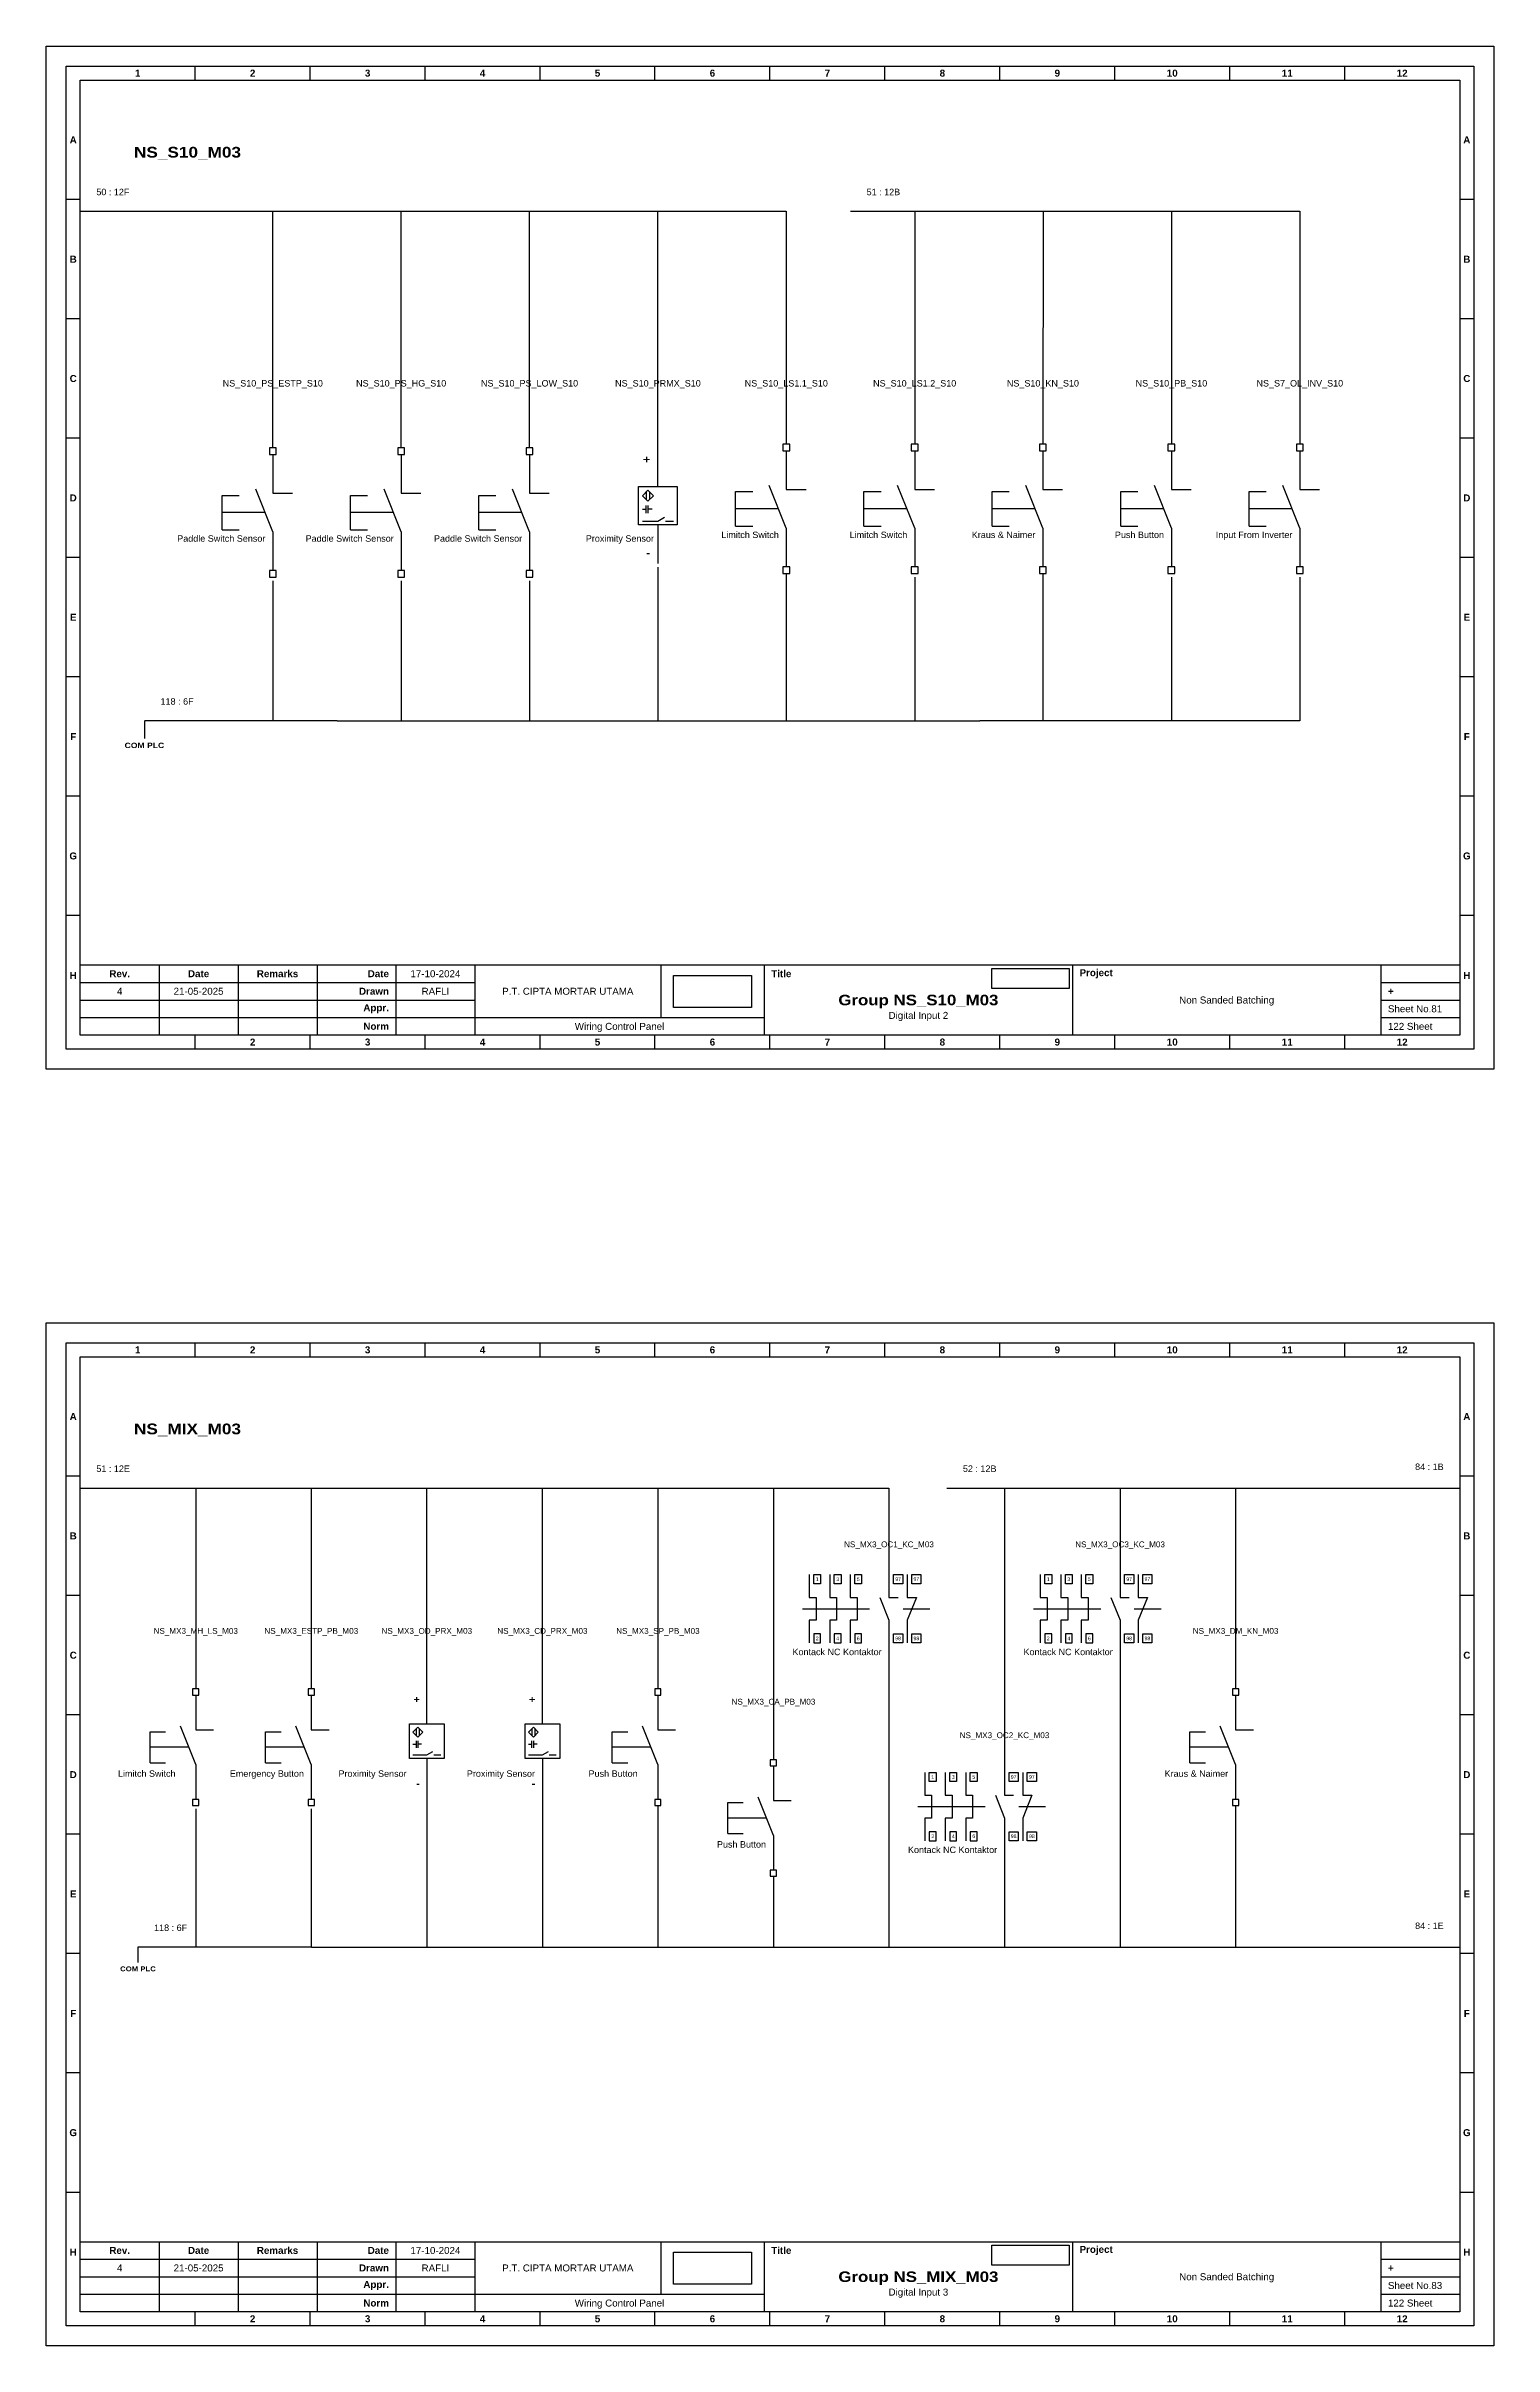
# Model space of a CAD drawing. Header units: centimetres. Extents: x 960 to 2473, y 652 to 2370.
# Drawn here: x 1581.5 to 1850.9, y 1602.8 to 2030.8 of the extents above; entities that cross this region are included whole.
import ezdxf
from ezdxf.enums import TextEntityAlignment as Align

# ---------------------------------------------------------------- set-up
doc = ezdxf.new("R2010")
doc.units = ezdxf.units.CM
doc.header["$MEASUREMENT"] = 0
doc.linetypes.add('HIDDEN', pattern=[0.375, 0.25, -0.125])
doc.styles.add('Bold', font='ariblk.ttf', dxfattribs={"height": 25.4})
doc.styles.get("Standard").update_dxf_attribs({"font": 'arial.ttf'})
picture_1 = doc.add_image_def('image1.png', size_in_pixel=(2048, 847))
picture_2 = doc.add_image_def('image2.png', size_in_pixel=(2092, 542))

# ---------------------------------------------------------------- blocks, each defined once
blk = doc.blocks.new('KOP MU PROJECT')
at = {"color": 6, "ltscale": 50}
for p, q in [((27.74, 184.05), (27.74, 186.66)), ((49.13, 184.05), (49.13, 186.66)), ((70.51, 184.05), (70.51, 186.66)), ((91.89, 184.05), (91.89, 186.66)), ((113.27, 184.05), (113.27, 186.66)), ((134.66, 184.05), (134.66, 186.66)), ((156.04, 184.05), (156.04, 186.66)), ((177.42, 184.05), (177.42, 186.66)), ((198.8, 184.05), (198.8, 186.66)), ((220.19, 184.05), (220.19, 186.66)), ((241.57, 184.05), (241.57, 186.66)), ((6.36, 161.84), (3.75, 161.84)), ((265.59, 161.84), (262.98, 161.84)), ((6.36, 139.63), (3.75, 139.63)), ((265.59, 139.63), (262.98, 139.63)), ((6.36, 117.42), (3.75, 117.42)), ((265.59, 117.42), (262.98, 117.42)), ((6.36, 95.22), (3.75, 95.22)), ((265.59, 95.22), (262.98, 95.22)), ((6.36, 73.01), (3.75, 73.01)), ((265.59, 73.01), (262.98, 73.01)), ((6.36, 50.8), (3.75, 50.8)), ((265.59, 50.8), (262.98, 50.8)), ((6.36, 28.59), (3.75, 28.59)), ((265.59, 28.59), (262.98, 28.59)), ((27.74, 3.75), (27.74, 6.36)), ((49.13, 3.75), (49.13, 6.36)), ((70.51, 3.75), (70.51, 6.36)), ((91.89, 3.75), (91.89, 6.36)), ((113.27, 3.75), (113.27, 6.36)), ((134.66, 3.75), (134.66, 6.36)), ((156.04, 3.75), (156.04, 6.36)), ((177.42, 3.75), (177.42, 6.36)), ((198.8, 3.75), (198.8, 6.36)), ((220.19, 3.75), (220.19, 6.36)), ((241.57, 3.75), (241.57, 6.36))]:
    blk.add_line(p, q, dxfattribs=at)
at = {"ltscale": 50}
for p, q in [((6.36, 19.41), (262.98, 19.41)), ((21.04, 19.41), (21.04, 6.36)), ((35.72, 19.41), (35.72, 6.36)), ((50.41, 19.41), (50.41, 6.36)), ((65.09, 19.41), (65.09, 6.36)), ((79.77, 19.41), (79.77, 6.36)), ((114.35, 19.41), (114.35, 9.62)), ((133.6, 19.41), (133.6, 6.36)), ((190.95, 19.41), (190.95, 6.36)), ((248.3, 19.41), (248.3, 6.36)), ((6.36, 16.15), (79.77, 16.15)), ((6.36, 12.89), (79.77, 12.89)), ((248.3, 16.15), (262.98, 16.15)), ((248.3, 12.89), (262.98, 12.89)), ((6.36, 9.62), (133.6, 9.62)), ((248.3, 9.62), (262.98, 9.62))]:
    blk.add_line(p, q, dxfattribs=at)
at = {"color": 1, "ltscale": 50}
blk.add_lwpolyline([(269.34, 0), (0, 0), (0, 190.41), (269.34, 190.41)], close=True, dxfattribs=at)
at = {"color": 6, "ltscale": 50}
for points in [[(265.59, 3.75), (3.75, 3.75), (3.75, 186.66), (265.59, 186.66)], [(262.98, 6.36), (6.36, 6.36), (6.36, 184.05), (262.98, 184.05)]]:
    blk.add_lwpolyline(points, close=True, dxfattribs=at)
at = {"ltscale": 50, "char_height": 1.305, "attachment_point": 4}
for s, width, heights, insert in [('\\pxqc;{\\fArial|b1|i0|c0|p34;1}', 21.3825, [2.51], (6.36, 185.36)), ('\\pxqc;{\\fArial|b1|i0|c0|p34;2}', 21.3825, [2.51], (27.74, 185.36)), ('\\pxqc;{\\fArial|b1|i0|c0|p34;3}', 21.3825, [2.51], (49.13, 185.36)), ('\\pxqc;{\\fArial|b1|i0|c0|p34;4}', 21.3825, [2.51], (70.51, 185.36)), ('\\pxqc;{\\fArial|b1|i0|c0|p34;5}', 21.3825, [2.51], (91.89, 185.36)), ('\\pxqc;{\\fArial|b1|i0|c0|p34;6}', 21.3825, [2.51], (113.27, 185.36)), ('\\pxqc;{\\fArial|b1|i0|c0|p34;7}', 21.3825, [2.51], (134.66, 185.36)), ('\\pxqc;{\\fArial|b1|i0|c0|p34;8}', 21.3825, [2.51], (156.04, 185.36)), ('\\pxqc;{\\fArial|b1|i0|c0|p34;9}', 21.3825, [2.51], (177.42, 185.36)), ('\\pxqc;{\\fArial|b1|i0|c0|p34;10}', 21.3825, [2.51], (198.8, 185.36)), ('\\pxqc;{\\fArial|b1|i0|c0|p34;11}', 21.3825, [2.51], (220.19, 185.36)), ('\\pxqc;{\\fArial|b1|i0|c0|p34;12}', 21.3825, [2.51], (241.57, 185.36)), ('\\pxqc;{\\fArial|b1|i0|c0|p34;A}', 2.61, [2.51], (3.75, 172.95)), ('\\pxqc;{\\fArial|b1|i0|c0|p34;A}', 2.61, [2.51], (262.98, 172.95)), ('\\pxqc;{\\fArial|b1|i0|c0|p34;B}', 2.61, [2.51], (3.75, 150.74)), ('\\pxqc;{\\fArial|b1|i0|c0|p34;B}', 2.61, [2.51], (262.98, 150.74)), ('\\pxqc;{\\fArial|b1|i0|c0|p34;C}', 2.61, [2.51], (3.75, 128.53)), ('\\pxqc;{\\fArial|b1|i0|c0|p34;C}', 2.61, [2.51], (262.98, 128.53)), ('\\pxqc;{\\fArial|b1|i0|c0|p34;D}', 2.61, [2.51], (3.75, 106.32)), ('\\pxqc;{\\fArial|b1|i0|c0|p34;D}', 2.61, [2.51], (262.98, 106.32)), ('\\pxqc;{\\fArial|b1|i0|c0|p34;E}', 2.61, [2.51], (3.75, 84.11)), ('\\pxqc;{\\fArial|b1|i0|c0|p34;E}', 2.61, [2.51], (262.98, 84.11)), ('\\pxqc;{\\fArial|b1|i0|c0|p34;F}', 2.61, [2.51], (3.75, 61.9)), ('\\pxqc;{\\fArial|b1|i0|c0|p34;F}', 2.61, [2.51], (262.98, 61.9)), ('\\pxqc;{\\fArial|b1|i0|c0|p34;G}', 2.61, [2.51], (3.75, 39.69)), ('\\pxqc;{\\fArial|b1|i0|c0|p34;G}', 2.61, [2.51], (262.98, 39.69)), ('\\pxqc;{\\fArial|b1|i0|c0|p34;H}', 2.61, [2.51], (3.75, 17.47)), ('\\pxqc;{\\fArial|b1|i0|c0|p34;Rev.}', 14.6811, [2.88], (6.36, 17.78)), ('\\pxqc;{\\fArial|b1|i0|c0|p34;Date}', 14.6811, [2.88], (21.04, 17.78)), ('\\pxqc;{\\fArial|b1|i0|c0|p34;Remarks}', 14.6811, [2.88], (35.72, 17.78)), ('\\pxqr;{\\fArial|b1|i0|c0|p34;Date}', 13.3761, [2.88], (50.41, 17.78)), ('\\pxql;{\\fArial|b1|i0|c0|p34;Title}', 50.2419, [2.88], (134.9, 17.78)), ('\\pxql;{\\fArial|b1|i0|c0|p34;Project}', 50.2419, [2.88], (192.25, 17.78)), ('\\pxqc;{\\fArial|b1|i0|c0|p34;H}', 2.61, [2.51], (262.98, 17.47)), ('\\pxqr;{\\fArial|b1|i0|c0|p34;Drawn}', 13.3761, [2.88], (50.41, 14.52)), ('\\pxql;{\\fArial|b1|i0|c0|p34;+}', 14.6811, [2.88], (249.61, 14.52)), ('\\pxqr;{\\fArial|b1|i0|c0|p34;Appr.}', 13.3761, [2.88], (50.41, 11.26)), ('\\pxqr;{\\fArial|b1|i0|c0|p34;Norm}', 13.3761, [2.88], (50.41, 7.99)), ('\\pxqc;{\\fArial|b1|i0|c0|p34;2}', 21.3825, [2.51], (27.74, 5.06)), ('\\pxqc;{\\fArial|b1|i0|c0|p34;3}', 21.3825, [2.51], (49.13, 5.06)), ('\\pxqc;{\\fArial|b1|i0|c0|p34;4}', 21.3825, [2.51], (70.51, 5.06)), ('\\pxqc;{\\fArial|b1|i0|c0|p34;5}', 21.3825, [2.51], (91.89, 5.06)), ('\\pxqc;{\\fArial|b1|i0|c0|p34;6}', 21.3825, [2.51], (113.27, 5.06)), ('\\pxqc;{\\fArial|b1|i0|c0|p34;7}', 21.3825, [2.51], (134.66, 5.06)), ('\\pxqc;{\\fArial|b1|i0|c0|p34;8}', 21.3825, [2.51], (156.04, 5.06)), ('\\pxqc;{\\fArial|b1|i0|c0|p34;9}', 21.3825, [2.51], (177.42, 5.06)), ('\\pxqc;{\\fArial|b1|i0|c0|p34;10}', 21.3825, [2.51], (198.8, 5.06)), ('\\pxqc;{\\fArial|b1|i0|c0|p34;11}', 21.3825, [2.51], (220.19, 5.06)), ('\\pxqc;{\\fArial|b1|i0|c0|p34;12}', 21.3825, [2.51], (241.57, 5.06))]:
    blk.add_mtext_dynamic_manual_height_columns(s, width=width, gutter_width=0.0326, heights=heights, dxfattribs=dict(at, insert=insert))
at = {"ltscale": 50}
for tag, p in [('DATECREATED', (72.43, 17.78)), ('REV', (13.7, 14.52)), ('REVDATE', (28.38, 14.52)), ('REMARKS', (43.06, 14.52)), ('DRAWN', (72.43, 14.52)), ('COMPANY', (97.06, 14.52)), ('PROJECT', (219.62, 12.89)), ('NORM', (72.43, 7.99)), ('APPR', (72.43, 11.26)), ('DRAWINGCATEGORY', (106.68, 7.99)), ('DESCRIPTION', (162.27, 10.03))]:
    blk.add_attdef(tag, text='', height=1.3, dxfattribs=at).set_placement(p, align=Align.MIDDLE_CENTER)
at = {"ltscale": 50, "style": 'Bold'}
blk.add_attdef('TITLE', text='', height=1.96, dxfattribs=at).set_placement((162.27, 12.89), align=Align.MIDDLE_CENTER)
at = {"ltscale": 50}
for tag, p in [('TOTALSHEET', (249.61, 7.99)), ('SHEETNUMBER', (249.61, 11.26))]:
    blk.add_attdef(tag, text='', height=1.3, dxfattribs=at).set_placement(p, align=Align.MIDDLE_LEFT)
image = blk.add_image(picture_1, insert=(116.72, 11.48), size_in_units=(14.5, 6), dxfattribs=at)
image.dxf.flags = 15
image = blk.add_image(picture_2, insert=(175.94, 15.04), size_in_units=(14.36, 3.72), dxfattribs=at)
image.dxf.flags = 15

msp = doc.modelspace()

# ---------------------------------------------------------------- linework, layer by layer
at = {"color": 146, "ltscale": 50, "true_color": 0x105689}
for p, q in [((1587.87, 1999.99), (1611.75, 1999.99)), ((1611.75, 1999.99), (1635.63, 1999.99)), ((1623.69, 1955.99), (1623.69, 1999.99)), ((1635.63, 1999.99), (1659.51, 1999.99)), ((1647.57, 1955.99), (1647.57, 1999.99)), ((1659.51, 1999.99), (1683.39, 1999.99)), ((1671.45, 1955.99), (1671.45, 1999.99)), ((1683.39, 1999.99), (1707.27, 1999.99)), ((1695.33, 1955.99), (1695.33, 1999.99)), ((1707.27, 1999.99), (1719.21, 1999.99)), ((1719.21, 1999.99), (1719.21, 1956.68)), ((1731.15, 1999.99), (1755.03, 1999.99)), ((1743.09, 1999.99), (1743.09, 1956.68)), ((1755.03, 1999.99), (1778.91, 1999.99)), ((1766.97, 1999.99), (1766.92, 1956.68)), ((1778.91, 1999.99), (1790.85, 1999.99)), ((1790.85, 1999.99), (1790.85, 1956.68)), ((1790.85, 1999.99), (1814.73, 1999.99)), ((1814.73, 1999.99), (1814.73, 1956.68)), ((1623.69, 1931.21), (1623.72, 1905.19)), ((1647.57, 1931.21), (1647.57, 1905.19)), ((1671.45, 1931.21), (1671.45, 1905.19)), ((1695.33, 1933.77), (1695.33, 1905.19)), ((1719.21, 1932.58), (1719.21, 1905.19)), ((1743.09, 1931.89), (1743.09, 1905.19)), ((1766.92, 1932.58), (1766.92, 1905.19)), ((1790.85, 1931.89), (1790.85, 1905.19)), ((1814.73, 1931.89), (1814.73, 1905.19)), ((1635.67, 1905.19), (1599.81, 1905.19)), ((1599.81, 1905.11), (1599.81, 1901.91)), ((1635.67, 1905.19), (1683.47, 1905.19)), ((1683.47, 1905.19), (1683.47, 1905.19)), ((1683.47, 1905.19), (1731.27, 1905.19)), ((1731.27, 1905.19), (1755.23, 1905.19)), ((1790.85, 1905.19), (1755.23, 1905.19)), ((1814.73, 1905.19), (1790.85, 1905.19)), ((1587.87, 1762.42), (1609.36, 1762.42)), ((1609.36, 1762.42), (1609.36, 1725.03)), ((1609.36, 1762.42), (1630.85, 1762.42)), ((1630.85, 1762.42), (1630.85, 1725.03)), ((1630.85, 1762.42), (1652.34, 1762.42)), ((1652.34, 1725.03), (1652.34, 1762.42)), ((1652.34, 1762.42), (1673.84, 1762.42)), ((1673.84, 1725.03), (1673.84, 1762.42)), ((1673.84, 1762.42), (1695.33, 1762.42)), ((1695.33, 1762.42), (1695.33, 1725.03)), ((1695.33, 1762.42), (1716.82, 1762.42)), ((1716.82, 1762.42), (1716.82, 1711.86)), ((1716.82, 1762.42), (1738.31, 1762.42)), ((1738.31, 1762.42), (1738.31, 1746.31)), ((1749.06, 1762.42), (1759.8, 1762.42)), ((1759.8, 1762.42), (1759.8, 1709.49)), ((1759.8, 1762.42), (1844.49, 1762.42)), ((1781.3, 1762.42), (1781.3, 1746.31)), ((1802.79, 1762.42), (1802.79, 1725.03)), ((1738.31, 1733.59), (1738.31, 1677)), ((1781.3, 1733.59), (1781.3, 1677)), ((1652.34, 1705.65), (1652.34, 1677)), ((1673.84, 1705.65), (1673.84, 1677)), ((1609.36, 1702.73), (1609.36, 1677)), ((1630.85, 1702.73), (1630.85, 1677)), ((1695.33, 1703.34), (1695.33, 1677)), ((1802.79, 1703.34), (1802.79, 1677)), ((1759.8, 1696.78), (1759.8, 1677)), ((1716.82, 1690.17), (1716.82, 1677)), ((1630.89, 1677), (1598.61, 1677)), ((1598.61, 1677), (1598.61, 1674.12)), ((1630.89, 1677), (1673.91, 1677)), ((1673.91, 1677), (1673.91, 1677)), ((1673.91, 1677), (1844.49, 1677))]:
    msp.add_line(p, q, dxfattribs=at)
at = {"ltscale": 50}
for p, q in [((1695.33, 1948.81), (1695.33, 1955.99)), ((1623.69, 1954.71), (1623.69, 1947.53)), ((1647.57, 1954.71), (1647.57, 1947.53)), ((1671.45, 1954.71), (1671.45, 1947.53)), ((1719.21, 1955.4), (1719.21, 1948.22)), ((1743.09, 1955.4), (1743.09, 1948.22)), ((1766.92, 1955.4), (1766.92, 1948.22)), ((1790.85, 1955.4), (1790.85, 1948.22)), ((1814.73, 1955.4), (1814.73, 1948.22)), ((1692.46, 1944.54), (1693.17, 1944.54)), ((1694.25, 1944.54), (1693.53, 1944.54)), ((1623.69, 1940.35), (1623.69, 1933.17)), ((1647.57, 1940.35), (1647.57, 1933.17)), ((1671.45, 1940.35), (1671.45, 1933.17)), ((1695.33, 1941.63), (1695.33, 1934.45)), ((1696.76, 1942.35), (1698.2, 1942.35)), ((1719.21, 1941.04), (1719.21, 1933.86)), ((1743.09, 1941.04), (1743.09, 1933.86)), ((1766.92, 1941.04), (1766.92, 1933.86)), ((1790.85, 1941.04), (1790.85, 1933.86)), ((1814.73, 1941.04), (1814.73, 1933.86)), ((1738.31, 1746.31), (1738.31, 1742.07)), ((1741.7, 1746.31), (1741.7, 1742.07)), ((1781.3, 1746.31), (1781.3, 1742.07)), ((1784.69, 1746.31), (1784.69, 1742.07)), ((1738.31, 1737.83), (1738.31, 1733.59)), ((1741.7, 1737.83), (1741.7, 1733.59)), ((1781.3, 1737.83), (1781.3, 1733.59)), ((1784.69, 1737.83), (1784.69, 1733.59)), ((1652.34, 1718.57), (1652.34, 1725.03)), ((1673.84, 1718.57), (1673.84, 1725.03)), ((1609.36, 1723.88), (1609.36, 1717.42)), ((1630.85, 1723.88), (1630.85, 1717.42)), ((1695.33, 1723.88), (1695.33, 1717.42)), ((1802.79, 1723.88), (1802.79, 1717.42)), ((1649.76, 1714.73), (1650.41, 1714.73)), ((1651.38, 1714.73), (1650.73, 1714.73)), ((1652.34, 1712.11), (1652.34, 1705.65)), ((1653.64, 1712.75), (1654.93, 1712.75)), ((1671.25, 1714.73), (1671.9, 1714.73)), ((1672.87, 1714.73), (1672.22, 1714.73)), ((1673.84, 1712.11), (1673.84, 1705.65)), ((1675.13, 1712.75), (1676.42, 1712.75)), ((1609.36, 1710.96), (1609.36, 1704.49)), ((1630.85, 1710.96), (1630.85, 1704.49)), ((1695.33, 1710.96), (1695.33, 1704.49)), ((1716.82, 1710.71), (1716.82, 1704.25)), ((1759.8, 1709.49), (1759.8, 1705.25)), ((1763.2, 1709.49), (1763.2, 1705.25)), ((1802.79, 1710.96), (1802.79, 1704.49)), ((1759.8, 1701.01), (1759.8, 1696.78)), ((1763.2, 1701.01), (1763.2, 1696.78)), ((1716.82, 1697.78), (1716.82, 1691.32))]:
    msp.add_line(p, q, dxfattribs=at)
at = {"ltscale": 500}
for p, q in [((1623.69, 1940.35), (1620.52, 1948.28)), ((1623.69, 1947.53), (1627.36, 1947.53)), ((1647.57, 1940.35), (1644.4, 1948.28)), ((1647.57, 1947.53), (1651.24, 1947.53)), ((1671.45, 1940.35), (1668.28, 1948.28)), ((1671.45, 1947.53), (1675.12, 1947.53)), ((1709.77, 1941.43), (1709.77, 1947.83)), ((1709.77, 1947.83), (1712.97, 1947.83)), ((1719.21, 1941.04), (1716.04, 1948.96)), ((1719.21, 1948.22), (1722.88, 1948.22)), ((1733.65, 1941.43), (1733.65, 1947.83)), ((1733.65, 1947.83), (1736.85, 1947.83)), ((1743.09, 1941.04), (1739.92, 1948.96)), ((1743.09, 1948.22), (1746.76, 1948.22)), ((1757.48, 1941.43), (1757.48, 1947.83)), ((1757.48, 1947.83), (1760.68, 1947.83)), ((1766.92, 1941.04), (1763.75, 1948.96)), ((1766.92, 1948.22), (1770.59, 1948.22)), ((1781.41, 1941.43), (1781.41, 1947.83)), ((1781.41, 1947.83), (1784.61, 1947.83)), ((1790.85, 1941.04), (1787.68, 1948.96)), ((1790.85, 1948.22), (1794.52, 1948.22)), ((1805.29, 1941.43), (1805.29, 1947.83)), ((1805.29, 1947.83), (1808.49, 1947.83)), ((1814.73, 1941.04), (1811.56, 1948.96)), ((1814.73, 1948.22), (1818.4, 1948.22)), ((1614.25, 1940.74), (1614.25, 1947.14)), ((1614.25, 1947.14), (1617.45, 1947.14)), ((1622.25, 1943.94), (1614.25, 1943.94)), ((1638.13, 1940.74), (1638.13, 1947.14)), ((1638.13, 1947.14), (1641.33, 1947.14)), ((1646.13, 1943.94), (1638.13, 1943.94)), ((1662.01, 1940.74), (1662.01, 1947.14)), ((1662.01, 1947.14), (1665.21, 1947.14)), ((1670.01, 1943.94), (1662.01, 1943.94)), ((1717.77, 1944.63), (1709.77, 1944.63)), ((1741.65, 1944.63), (1733.65, 1944.63)), ((1765.48, 1944.63), (1757.48, 1944.63)), ((1789.41, 1944.63), (1781.41, 1944.63)), ((1813.29, 1944.63), (1805.29, 1944.63)), ((1614.25, 1940.74), (1617.45, 1940.74)), ((1638.13, 1940.74), (1641.33, 1940.74)), ((1662.01, 1940.74), (1665.21, 1940.74)), ((1709.77, 1941.43), (1712.97, 1941.43)), ((1733.65, 1941.43), (1736.85, 1941.43)), ((1757.48, 1941.43), (1760.68, 1941.43)), ((1781.41, 1941.43), (1784.61, 1941.43)), ((1805.29, 1941.43), (1808.49, 1941.43)), ((1600.87, 1711.31), (1600.87, 1717.07)), ((1600.87, 1717.07), (1603.75, 1717.07)), ((1609.36, 1710.96), (1606.51, 1718.09)), ((1609.36, 1717.42), (1612.67, 1717.42)), ((1622.36, 1711.31), (1622.36, 1717.07)), ((1622.36, 1717.07), (1625.24, 1717.07)), ((1630.85, 1710.96), (1628, 1718.09)), ((1630.85, 1717.42), (1634.16, 1717.42)), ((1686.84, 1711.31), (1686.84, 1717.07)), ((1686.84, 1717.07), (1689.72, 1717.07)), ((1695.33, 1710.96), (1692.48, 1718.09)), ((1695.33, 1717.42), (1698.63, 1717.42)), ((1794.3, 1711.31), (1794.3, 1717.07)), ((1794.3, 1717.07), (1797.18, 1717.07)), ((1802.79, 1710.96), (1799.94, 1718.09)), ((1802.79, 1717.42), (1806.09, 1717.42)), ((1608.07, 1714.19), (1600.87, 1714.19)), ((1629.56, 1714.19), (1622.36, 1714.19)), ((1694.04, 1714.19), (1686.84, 1714.19)), ((1801.5, 1714.19), (1794.3, 1714.19)), ((1600.87, 1711.31), (1603.75, 1711.31)), ((1622.36, 1711.31), (1625.24, 1711.31)), ((1686.84, 1711.31), (1689.72, 1711.31)), ((1794.3, 1711.31), (1797.18, 1711.31)), ((1708.33, 1698.13), (1708.33, 1703.89)), ((1708.33, 1703.89), (1711.21, 1703.89)), ((1716.82, 1697.78), (1713.97, 1704.91)), ((1716.82, 1704.25), (1720.13, 1704.25)), ((1715.53, 1701.01), (1708.33, 1701.01)), ((1708.33, 1698.13), (1711.21, 1698.13))]:
    msp.add_line(p, q, dxfattribs=at)
at = {"linetype": 'HIDDEN', "ltscale": 50}
for p, q in [((1722.2, 1739.95), (1745.94, 1739.95)), ((1765.19, 1739.95), (1788.93, 1739.95)), ((1743.69, 1703.13), (1767.44, 1703.13))]:
    msp.add_line(p, q, dxfattribs=at)
at = {"ltscale": 500}
for points in [[(1623.05, 1954.71), (1624.33, 1954.71), (1624.33, 1955.99), (1623.05, 1955.99)], [(1646.93, 1954.71), (1648.21, 1954.71), (1648.21, 1955.99), (1646.93, 1955.99)], [(1670.81, 1954.71), (1672.09, 1954.71), (1672.09, 1955.99), (1670.81, 1955.99)], [(1718.57, 1955.4), (1719.85, 1955.4), (1719.85, 1956.68), (1718.57, 1956.68)], [(1742.45, 1955.4), (1743.73, 1955.4), (1743.73, 1956.68), (1742.45, 1956.68)], [(1766.28, 1955.4), (1767.56, 1955.4), (1767.56, 1956.68), (1766.28, 1956.68)], [(1790.21, 1955.4), (1791.49, 1955.4), (1791.49, 1956.68), (1790.21, 1956.68)], [(1814.09, 1955.4), (1815.37, 1955.4), (1815.37, 1956.68), (1814.09, 1956.68)], [(1623.05, 1931.89), (1624.33, 1931.89), (1624.33, 1933.17), (1623.05, 1933.17)], [(1646.93, 1931.89), (1648.21, 1931.89), (1648.21, 1933.17), (1646.93, 1933.17)], [(1670.81, 1931.89), (1672.09, 1931.89), (1672.09, 1933.17), (1670.81, 1933.17)], [(1718.57, 1932.58), (1719.85, 1932.58), (1719.85, 1933.86), (1718.57, 1933.86)], [(1742.45, 1932.58), (1743.73, 1932.58), (1743.73, 1933.86), (1742.45, 1933.86)], [(1766.28, 1932.58), (1767.56, 1932.58), (1767.56, 1933.86), (1766.28, 1933.86)], [(1790.21, 1932.58), (1791.49, 1932.58), (1791.49, 1933.86), (1790.21, 1933.86)], [(1814.09, 1932.58), (1815.37, 1932.58), (1815.37, 1933.86), (1814.09, 1933.86)], [(1608.78, 1723.88), (1609.94, 1723.88), (1609.94, 1725.03), (1608.78, 1725.03)], [(1630.28, 1723.88), (1631.43, 1723.88), (1631.43, 1725.03), (1630.28, 1725.03)], [(1694.75, 1723.88), (1695.9, 1723.88), (1695.9, 1725.03), (1694.75, 1725.03)], [(1802.21, 1723.88), (1803.36, 1723.88), (1803.36, 1725.03), (1802.21, 1725.03)], [(1716.24, 1710.71), (1717.4, 1710.71), (1717.4, 1711.86), (1716.24, 1711.86)], [(1608.78, 1703.34), (1609.94, 1703.34), (1609.94, 1704.49), (1608.78, 1704.49)], [(1630.28, 1703.34), (1631.43, 1703.34), (1631.43, 1704.49), (1630.28, 1704.49)], [(1694.75, 1703.34), (1695.9, 1703.34), (1695.9, 1704.49), (1694.75, 1704.49)], [(1802.21, 1703.34), (1803.36, 1703.34), (1803.36, 1704.49), (1802.21, 1704.49)], [(1716.24, 1690.17), (1717.4, 1690.17), (1717.4, 1691.32), (1716.24, 1691.32)]]:
    msp.add_lwpolyline(points, close=True, dxfattribs=at)
at = {"ltscale": 50}
for points in [[(1691.74, 1948.81), (1698.92, 1948.81), (1698.92, 1941.63), (1691.74, 1941.63)], [(1693.47, 1946.06), (1692.46, 1947.08), (1693.47, 1948.09), (1694.49, 1947.08)], [(1724.32, 1746.31), (1725.59, 1746.31), (1725.59, 1744.62), (1724.32, 1744.62)], [(1728.14, 1746.31), (1729.41, 1746.31), (1729.41, 1744.62), (1728.14, 1744.62)], [(1731.95, 1746.31), (1733.22, 1746.31), (1733.22, 1744.62), (1731.95, 1744.62)], [(1739.16, 1746.31), (1740.86, 1746.31), (1740.86, 1744.62), (1739.16, 1744.62)], [(1742.55, 1746.31), (1744.25, 1746.31), (1744.25, 1744.62), (1742.55, 1744.62)], [(1767.31, 1746.31), (1768.58, 1746.31), (1768.58, 1744.62), (1767.31, 1744.62)], [(1771.12, 1746.31), (1772.39, 1746.31), (1772.39, 1744.62), (1771.12, 1744.62)], [(1774.94, 1746.31), (1776.21, 1746.31), (1776.21, 1744.62), (1774.94, 1744.62)], [(1782.14, 1746.31), (1783.84, 1746.31), (1783.84, 1744.62), (1782.14, 1744.62)], [(1785.54, 1746.31), (1787.23, 1746.31), (1787.23, 1744.62), (1785.54, 1744.62)], [(1724.32, 1733.59), (1725.59, 1733.59), (1725.59, 1735.29), (1724.32, 1735.29)], [(1728.14, 1733.59), (1729.41, 1733.59), (1729.41, 1735.29), (1728.14, 1735.29)], [(1731.95, 1733.59), (1733.22, 1733.59), (1733.22, 1735.29), (1731.95, 1735.29)], [(1739.16, 1735.29), (1740.86, 1735.29), (1740.86, 1733.59), (1739.16, 1733.59)], [(1742.55, 1735.29), (1744.25, 1735.29), (1744.25, 1733.59), (1742.55, 1733.59)], [(1767.31, 1733.59), (1768.58, 1733.59), (1768.58, 1735.29), (1767.31, 1735.29)], [(1771.12, 1733.59), (1772.39, 1733.59), (1772.39, 1735.29), (1771.12, 1735.29)], [(1774.94, 1733.59), (1776.21, 1733.59), (1776.21, 1735.29), (1774.94, 1735.29)], [(1782.14, 1735.29), (1783.84, 1735.29), (1783.84, 1733.59), (1782.14, 1733.59)], [(1785.54, 1735.29), (1787.23, 1735.29), (1787.23, 1733.59), (1785.54, 1733.59)], [(1649.11, 1718.57), (1655.58, 1718.57), (1655.58, 1712.11), (1649.11, 1712.11)], [(1650.67, 1716.09), (1649.76, 1717.01), (1650.67, 1717.92), (1651.59, 1717.01)], [(1670.61, 1718.57), (1677.07, 1718.57), (1677.07, 1712.11), (1670.61, 1712.11)], [(1672.17, 1716.09), (1671.25, 1717.01), (1672.17, 1717.92), (1673.08, 1717.01)], [(1745.81, 1709.49), (1747.09, 1709.49), (1747.09, 1707.8), (1745.81, 1707.8)], [(1749.63, 1709.49), (1750.9, 1709.49), (1750.9, 1707.8), (1749.63, 1707.8)], [(1753.44, 1709.49), (1754.72, 1709.49), (1754.72, 1707.8), (1753.44, 1707.8)], [(1760.65, 1709.49), (1762.35, 1709.49), (1762.35, 1707.8), (1760.65, 1707.8)], [(1764.04, 1709.49), (1765.74, 1709.49), (1765.74, 1707.8), (1764.04, 1707.8)], [(1745.81, 1696.78), (1747.09, 1696.78), (1747.09, 1698.47), (1745.81, 1698.47)], [(1749.63, 1696.78), (1750.9, 1696.78), (1750.9, 1698.47), (1749.63, 1698.47)], [(1753.44, 1696.78), (1754.72, 1696.78), (1754.72, 1698.47), (1753.44, 1698.47)], [(1760.65, 1698.47), (1762.35, 1698.47), (1762.35, 1696.78), (1760.65, 1696.78)], [(1764.04, 1698.47), (1765.74, 1698.47), (1765.74, 1696.78), (1764.04, 1696.78)]]:
    msp.add_lwpolyline(points, close=True, dxfattribs=at)
for points in [[(1693.18, 1946.35), (1693.18, 1947.81)], [(1693.76, 1947.81), (1693.76, 1946.35)], [(1692.46, 1942.35), (1695.33, 1942.35), (1696.57, 1943.07)], [(1693.17, 1943.83), (1693.17, 1944.54), (1693.17, 1945.26)], [(1693.53, 1943.83), (1693.53, 1944.54), (1693.53, 1945.26)], [(1736.62, 1742.07), (1738.31, 1737.83)], [(1738.31, 1742.07), (1740.01, 1742.07)], [(1741.7, 1742.07), (1743.4, 1742.07), (1741.7, 1737.83)], [(1779.6, 1742.07), (1781.3, 1737.83)], [(1781.3, 1742.07), (1782.99, 1742.07)], [(1784.69, 1742.07), (1786.38, 1742.07), (1784.69, 1737.83)], [(1650.42, 1716.35), (1650.42, 1717.66)], [(1650.93, 1717.66), (1650.93, 1716.35)], [(1671.91, 1716.35), (1671.91, 1717.66)], [(1672.42, 1717.66), (1672.42, 1716.35)], [(1649.76, 1712.75), (1652.34, 1712.75), (1653.46, 1713.4)], [(1650.41, 1714.08), (1650.41, 1714.73), (1650.41, 1715.37)], [(1650.73, 1714.08), (1650.73, 1714.73), (1650.73, 1715.37)], [(1671.25, 1712.75), (1673.84, 1712.75), (1674.96, 1713.4)], [(1671.9, 1714.08), (1671.9, 1714.73), (1671.9, 1715.37)], [(1672.22, 1714.08), (1672.22, 1714.73), (1672.22, 1715.37)], [(1758.11, 1705.25), (1759.8, 1701.01)], [(1759.8, 1705.25), (1761.5, 1705.25)], [(1763.2, 1705.25), (1764.89, 1705.25), (1763.2, 1701.01)]]:
    msp.add_lwpolyline(points, dxfattribs=at)
at = {"color": 1, "ltscale": 50}
for points in [[(1723.47, 1746.31), (1723.47, 1742.07), (1724.75, 1742.07), (1724.75, 1737.83), (1723.47, 1737.83), (1723.47, 1733.59)], [(1727.29, 1746.31), (1727.29, 1742.07), (1728.56, 1742.07), (1728.56, 1737.83), (1727.29, 1737.83), (1727.29, 1733.59)], [(1731.1, 1746.31), (1731.1, 1742.07), (1732.38, 1742.07), (1732.38, 1737.83), (1731.1, 1737.83), (1731.1, 1733.59)], [(1766.46, 1746.31), (1766.46, 1742.07), (1767.73, 1742.07), (1767.73, 1737.83), (1766.46, 1737.83), (1766.46, 1733.59)], [(1770.27, 1746.31), (1770.27, 1742.07), (1771.55, 1742.07), (1771.55, 1737.83), (1770.27, 1737.83), (1770.27, 1733.59)], [(1774.09, 1746.31), (1774.09, 1742.07), (1775.36, 1742.07), (1775.36, 1737.83), (1774.09, 1737.83), (1774.09, 1733.59)], [(1744.97, 1709.49), (1744.97, 1705.25), (1746.24, 1705.25), (1746.24, 1701.01), (1744.97, 1701.01), (1744.97, 1696.78)], [(1748.78, 1709.49), (1748.78, 1705.25), (1750.05, 1705.25), (1750.05, 1701.01), (1748.78, 1701.01), (1748.78, 1696.78)], [(1752.6, 1709.49), (1752.6, 1705.25), (1753.87, 1705.25), (1753.87, 1701.01), (1752.6, 1701.01), (1752.6, 1696.78)]]:
    msp.add_lwpolyline(points, dxfattribs=at)

# ---------------------------------------------------------------- block references
for p, values in [((1581.51, 1840.34), {'DESCRIPTION': 'Digital Input 2', 'TITLE': 'Group NS_S10_M03', 'PROJECT': 'Non Sanded Batching', 'COMPANY': 'P.T. CIPTA MORTAR UTAMA', 'DRAWINGCATEGORY': 'Wiring Control Panel', 'DRAWN': 'RAFLI', 'DATECREATED': '17-10-2024', 'REVDATE': '21-05-2025', 'REV': '4', 'SHEETNUMBER': 'Sheet No.81', 'TOTALSHEET': '122 Sheet'}), ((1581.51, 1602.77), {'DESCRIPTION': 'Digital Input 3', 'TITLE': 'Group NS_MIX_M03', 'PROJECT': 'Non Sanded Batching', 'COMPANY': 'P.T. CIPTA MORTAR UTAMA', 'DRAWINGCATEGORY': 'Wiring Control Panel', 'DRAWN': 'RAFLI', 'DATECREATED': '17-10-2024', 'REVDATE': '21-05-2025', 'REV': '4', 'SHEETNUMBER': 'Sheet No.83', 'TOTALSHEET': '122 Sheet'})]:
    msp.add_blockref('KOP MU PROJECT', p).add_auto_attribs(values)

# ---------------------------------------------------------------- texts
at = {"ltscale": 500, "style": 'Bold'}
for s, p in [('NS_S10_M03', (1597.87, 2009.99)), ('NS_MIX_M03', (1597.87, 1772.42))]:
    msp.add_text(s, height=2, dxfattribs=at).set_placement(p)
at = {"ltscale": 500}
for s, p in [('50 : 12F', (1590.87, 2004.19)), ('51 : 12B', (1734.15, 2004.19)), ('118 : 6F', (1602.81, 1909.39)), ('51 : 12E', (1590.87, 1766.62)), ('52 : 12B', (1752.06, 1766.62)), ('118 : 6F', (1601.61, 1681.2))]:
    msp.add_text(s, height=1.2, dxfattribs=at).set_placement(p, align=Align.TOP_LEFT)
at = {"ltscale": 50}
for s, height, p in [('NS_S10_PS_ESTP_S10', 1.2, (1623.69, 1967.99)), ('NS_S10_PS_HG_S10', 1.2, (1647.57, 1967.99)), ('NS_S10_PS_LOW_S10', 1.2, (1671.45, 1967.99)), ('NS_S10_PRMX_S10', 1.2, (1695.33, 1967.99)), ('NS_S10_LS1.1_S10', 1.2, (1719.21, 1967.99)), ('NS_S10_LS1.2_S10', 1.2, (1743.09, 1967.99)), ('NS_S10_KN_S10', 1.2, (1766.94, 1967.99)), ('NS_S10_PB_S10', 1.2, (1790.85, 1967.99)), ('NS_S7_OL_INV_S10', 1.2, (1814.73, 1967.99)), ('NS_MX3_OC1_KC_M03', 1.08, (1738.31, 1751.94)), ('NS_MX3_OC3_KC_M03', 1.08, (1781.3, 1751.94)), ('NS_MX3_MH_LS_M03', 1.08, (1609.36, 1735.83)), ('NS_MX3_ESTP_PB_M03', 1.08, (1630.85, 1735.83)), ('NS_MX3_OD_PRX_M03', 1.08, (1652.34, 1735.83)), ('NS_MX3_CD_PRX_M03', 1.08, (1673.84, 1735.83)), ('NS_MX3_SP_PB_M03', 1.08, (1695.33, 1735.83)), ('NS_MX3_DM_KN_M03', 1.08, (1802.79, 1735.83)), ('NS_MX3_CA_PB_M03', 1.08, (1716.82, 1722.66)), ('NS_MX3_OC2_KC_M03', 1.08, (1759.8, 1716.42))]:
    msp.add_text(s, height=height, dxfattribs=at).set_placement(p, align=Align.MIDDLE_CENTER)
at = {"ltscale": 500, "style": 'Bold'}
for height, p in [(1.44, (1693.89, 1954.56)), (1.29, (1651.05, 1723.74)), (1.29, (1672.54, 1723.74))]:
    msp.add_text('+', height=height, dxfattribs=at).set_placement(p, align=Align.TOP_RIGHT)
at = {"ltscale": 50}
for s, p in [('Paddle Switch Sensor', (1622.31, 1938.15)), ('Paddle Switch Sensor', (1646.19, 1938.15)), ('Paddle Switch Sensor', (1670.07, 1938.15)), ('Proximity Sensor', (1694.59, 1938.15)), ('Limitch Switch', (1717.83, 1938.83)), ('Limitch Switch', (1741.71, 1938.83)), ('Kraus & Naimer', (1765.54, 1938.83)), ('Push Button', (1789.47, 1938.83)), ('Input From Inverter', (1813.35, 1938.83)), ('Kontack NC Kontaktor', (1736.94, 1730.96)), ('Kontack NC Kontaktor', (1779.92, 1730.96)), ('Limitch Switch', (1605.6, 1708.32)), ('Emergency Button', (1629.48, 1708.32)), ('Proximity Sensor', (1648.58, 1708.32)), ('Proximity Sensor', (1672.46, 1708.32)), ('Push Button', (1691.56, 1708.32)), ('Kraus & Naimer', (1801.41, 1708.32)), ('Push Button', (1715.44, 1695.15)), ('Kontack NC Kontaktor', (1758.43, 1694.14))]:
    msp.add_text(s, height=1.2, dxfattribs=at).set_placement(p, align=Align.BOTTOM_RIGHT)
at = {"ltscale": 500, "style": 'Bold'}
for height, p in [(1.44, (1693.89, 1935.32)), (1.29, (1651.05, 1706.42)), (1.29, (1672.54, 1706.42))]:
    msp.add_text('-', height=height, dxfattribs=at).set_placement(p, align=Align.BOTTOM_RIGHT)
at = {"ltscale": 50, "style": 'Bold'}
for height, p in [(1, (1599.81, 1901.11)), (0.9, (1598.61, 1673.4))]:
    msp.add_text('COM PLC', height=height, dxfattribs=at).set_placement(p, align=Align.TOP_CENTER)
at = {"ltscale": 500}
for s, p in [('84 : 1B', (1841.49, 1765.42)), ('84 : 1E', (1841.49, 1680))]:
    msp.add_text(s, height=1.2, dxfattribs=at).set_placement(p, align=Align.BOTTOM_RIGHT)
for s, p in [('1', (1724.96, 1745.47)), ('3', (1728.77, 1745.47)), ('5', (1732.59, 1745.47)), ('97', (1740.01, 1745.47)), ('97', (1743.4, 1745.47)), ('1', (1767.94, 1745.47)), ('3', (1771.76, 1745.47)), ('5', (1775.57, 1745.47)), ('97', (1782.99, 1745.47)), ('97', (1786.38, 1745.47)), ('2', (1724.96, 1734.44)), ('4', (1728.77, 1734.44)), ('6', (1732.59, 1734.44)), ('98', (1740.01, 1734.44)), ('98', (1743.4, 1734.44)), ('2', (1767.94, 1734.44)), ('4', (1771.76, 1734.44)), ('6', (1775.57, 1734.44)), ('98', (1782.99, 1734.44)), ('98', (1786.38, 1734.44)), ('1', (1746.45, 1708.65)), ('3', (1750.27, 1708.65)), ('5', (1754.08, 1708.65)), ('97', (1761.5, 1708.65)), ('97', (1764.89, 1708.65)), ('2', (1746.45, 1697.62)), ('4', (1750.27, 1697.62)), ('6', (1754.08, 1697.62)), ('98', (1761.5, 1697.62)), ('98', (1764.89, 1697.62))]:
    msp.add_text(s, height=0.678, dxfattribs=at).set_placement(p, align=Align.MIDDLE_CENTER)

doc.saveas('drawing.dxf')
